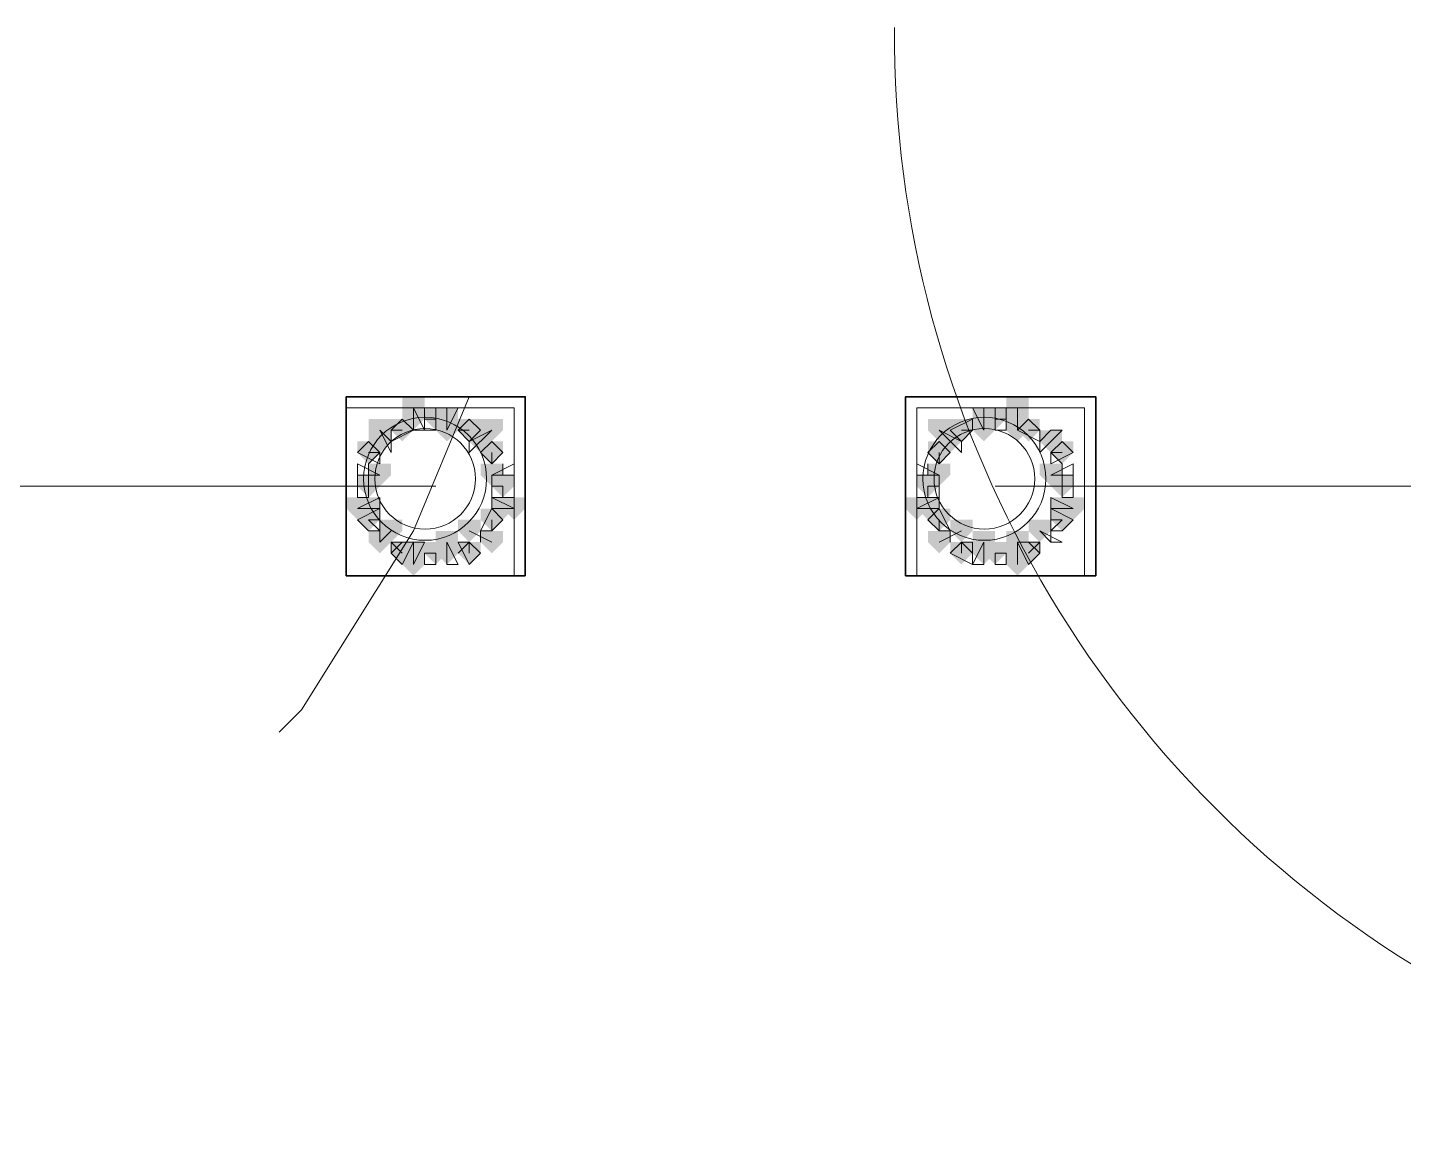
# Model space of a CAD drawing. Header units: millimetres. Extents: x 2315 to 4619, y 1334 to 1897.
# Drawn here: x 3937.27 to 3944.78, y 1548.68 to 1554.71 of the extents above; entities that cross this region are included whole.
import ezdxf

# ---------------------------------------------------------------- set-up
doc = ezdxf.new("R2010")
doc.units = ezdxf.units.MM
for name, color, linetype, true_color in [('PDF_10', 7, 'Continuous', 0x00b85c), ('PDF_AXIS', 7, 'Continuous', 0x00b85c), ('PDF_柱构件', 7, 'Continuous', 0x00b85c), ('PDF_转运站初步方案', 7, 'Continuous', 0x00b85c)]:
    doc.layers.add(name, color=color, linetype=linetype, true_color=true_color)
doc.layers.add('PDF_中心线层', color=1, linetype='Continuous')
doc.layers.add('PDF_粗实线层', color=7, linetype='Continuous')

msp = doc.modelspace()

# ---------------------------------------------------------------- hatches: boundary and pattern name
at = {"layer": 'PDF_10', "transparency": 33554559}
for points in [[(3939.4977, 1552.6298), (3939.4366, 1552.6298), (3939.4366, 1552.5687), (3939.4977, 1552.5076), (3939.5587, 1552.5687), (3939.5587, 1552.6298)], [(3939.4977, 1552.6298), (3939.4366, 1552.6298), (3939.4366, 1552.5687), (3939.4977, 1552.5076), (3939.5587, 1552.5687), (3939.5587, 1552.6298)], [(3939.4977, 1552.6298), (3939.4366, 1552.6298), (3939.4366, 1552.5687), (3939.4977, 1552.5076), (3939.5587, 1552.5687), (3939.5587, 1552.6298)], [(3942.5517, 1552.6298), (3942.4906, 1552.6298), (3942.4906, 1552.5687), (3942.5517, 1552.5076), (3942.6128, 1552.5687), (3942.6128, 1552.6298)], [(3942.5517, 1552.6298), (3942.4906, 1552.6298), (3942.4906, 1552.5687), (3942.5517, 1552.5076), (3942.6128, 1552.5687), (3942.6128, 1552.6298)], [(3942.5517, 1552.6298), (3942.4906, 1552.6298), (3942.4906, 1552.5687), (3942.5517, 1552.5076), (3942.6128, 1552.5687), (3942.6128, 1552.6298)], [(3939.3144, 1552.5687), (3939.2533, 1552.5687), (3939.2533, 1552.5076), (3939.3144, 1552.4466), (3939.3755, 1552.5076), (3939.3755, 1552.5687)], [(3939.3144, 1552.5687), (3939.2533, 1552.5687), (3939.2533, 1552.5076), (3939.3144, 1552.4466), (3939.3755, 1552.5076), (3939.3755, 1552.5687)], [(3939.6809, 1552.5687), (3939.6198, 1552.5687), (3939.6198, 1552.5076), (3939.6809, 1552.4466), (3939.742, 1552.5076), (3939.742, 1552.5687)], [(3939.6809, 1552.5687), (3939.6198, 1552.5687), (3939.6198, 1552.5076), (3939.6809, 1552.4466), (3939.742, 1552.5076), (3939.742, 1552.5687)], [(3939.6809, 1552.5687), (3939.6198, 1552.5687), (3939.6198, 1552.5076), (3939.6809, 1552.4466), (3939.742, 1552.5076), (3939.742, 1552.5687)], [(3942.3685, 1552.5687), (3942.3074, 1552.5687), (3942.3074, 1552.5076), (3942.3685, 1552.4466), (3942.4295, 1552.5076), (3942.4295, 1552.5687)], [(3942.3685, 1552.5687), (3942.3074, 1552.5687), (3942.3074, 1552.5076), (3942.3685, 1552.4466), (3942.4295, 1552.5076), (3942.4295, 1552.5687)], [(3942.3685, 1552.5687), (3942.3074, 1552.5687), (3942.3074, 1552.5076), (3942.3685, 1552.4466), (3942.4295, 1552.5076), (3942.4295, 1552.5687)], [(3942.735, 1552.5687), (3942.6739, 1552.5687), (3942.6739, 1552.5076), (3942.735, 1552.4466), (3942.796, 1552.5076), (3942.796, 1552.5687)], [(3942.735, 1552.5687), (3942.6739, 1552.5687), (3942.6739, 1552.5076), (3942.735, 1552.4466), (3942.796, 1552.5076), (3942.796, 1552.5687)], [(3939.1312, 1552.4466), (3939.0701, 1552.4466), (3939.0701, 1552.3855), (3939.1312, 1552.3244), (3939.1922, 1552.3855), (3939.1922, 1552.4466)], [(3939.1312, 1552.4466), (3939.0701, 1552.4466), (3939.0701, 1552.3855), (3939.1312, 1552.3244), (3939.1922, 1552.3855), (3939.1922, 1552.4466)], [(3939.8031, 1552.4466), (3939.742, 1552.4466), (3939.742, 1552.3855), (3939.8031, 1552.3244), (3939.8641, 1552.3855), (3939.8641, 1552.4466)], [(3939.8031, 1552.4466), (3939.742, 1552.4466), (3939.742, 1552.3855), (3939.8031, 1552.3244), (3939.8641, 1552.3855), (3939.8641, 1552.4466)], [(3939.8031, 1552.4466), (3939.742, 1552.4466), (3939.742, 1552.3855), (3939.8031, 1552.3244), (3939.8641, 1552.3855), (3939.8641, 1552.4466)], [(3942.2463, 1552.4466), (3942.1852, 1552.4466), (3942.1852, 1552.3855), (3942.2463, 1552.3244), (3942.3074, 1552.3855), (3942.3074, 1552.4466)], [(3942.2463, 1552.4466), (3942.1852, 1552.4466), (3942.1852, 1552.3855), (3942.2463, 1552.3244), (3942.3074, 1552.3855), (3942.3074, 1552.4466)], [(3942.2463, 1552.4466), (3942.1852, 1552.4466), (3942.1852, 1552.3855), (3942.2463, 1552.3244), (3942.3074, 1552.3855), (3942.3074, 1552.4466)], [(3942.9182, 1552.4466), (3942.8571, 1552.4466), (3942.8571, 1552.3855), (3942.9182, 1552.3244), (3942.9793, 1552.3855), (3942.9793, 1552.4466)], [(3942.9182, 1552.4466), (3942.8571, 1552.4466), (3942.8571, 1552.3855), (3942.9182, 1552.3244), (3942.9793, 1552.3855), (3942.9793, 1552.4466)], [(3939.1312, 1552.2633), (3939.0701, 1552.2633), (3939.0701, 1552.2022), (3939.1312, 1552.1412), (3939.1922, 1552.2022), (3939.1922, 1552.2633)], [(3939.1312, 1552.2633), (3939.0701, 1552.2633), (3939.0701, 1552.2022), (3939.1312, 1552.1412), (3939.1922, 1552.2022), (3939.1922, 1552.2633)], [(3939.8641, 1552.2633), (3939.8031, 1552.2633), (3939.8031, 1552.2022), (3939.8641, 1552.1412), (3939.9252, 1552.2022), (3939.9252, 1552.2633)], [(3939.8641, 1552.2633), (3939.8031, 1552.2633), (3939.8031, 1552.2022), (3939.8641, 1552.1412), (3939.9252, 1552.2022), (3939.9252, 1552.2633)], [(3942.1852, 1552.2633), (3942.1241, 1552.2633), (3942.1241, 1552.2022), (3942.1852, 1552.1412), (3942.2463, 1552.2022), (3942.2463, 1552.2633)], [(3942.1852, 1552.2633), (3942.1241, 1552.2633), (3942.1241, 1552.2022), (3942.1852, 1552.1412), (3942.2463, 1552.2022), (3942.2463, 1552.2633)], [(3942.9182, 1552.2633), (3942.8571, 1552.2633), (3942.8571, 1552.2022), (3942.9182, 1552.1412), (3942.9793, 1552.2022), (3942.9793, 1552.2633)], [(3942.9182, 1552.2633), (3942.8571, 1552.2633), (3942.8571, 1552.2022), (3942.9182, 1552.1412), (3942.9793, 1552.2022), (3942.9793, 1552.2633)], [(3939.1312, 1552.0801), (3939.0701, 1552.0801), (3939.0701, 1552.019), (3939.1312, 1551.9579), (3939.1922, 1552.019), (3939.1922, 1552.0801)], [(3939.1312, 1552.0801), (3939.0701, 1552.0801), (3939.0701, 1552.019), (3939.1312, 1551.9579), (3939.1922, 1552.019), (3939.1922, 1552.0801)], [(3939.8031, 1552.0801), (3939.742, 1552.0801), (3939.742, 1552.019), (3939.8031, 1551.9579), (3939.8641, 1552.019), (3939.8641, 1552.0801)], [(3939.8031, 1552.0801), (3939.742, 1552.0801), (3939.742, 1552.019), (3939.8031, 1551.9579), (3939.8641, 1552.019), (3939.8641, 1552.0801)], [(3939.8031, 1552.0801), (3939.742, 1552.0801), (3939.742, 1552.019), (3939.8031, 1551.9579), (3939.8641, 1552.019), (3939.8641, 1552.0801)], [(3942.2463, 1552.0801), (3942.1852, 1552.0801), (3942.1852, 1552.019), (3942.2463, 1551.9579), (3942.3074, 1552.019), (3942.3074, 1552.0801)], [(3942.2463, 1552.0801), (3942.1852, 1552.0801), (3942.1852, 1552.019), (3942.2463, 1551.9579), (3942.3074, 1552.019), (3942.3074, 1552.0801)], [(3942.2463, 1552.0801), (3942.1852, 1552.0801), (3942.1852, 1552.019), (3942.2463, 1551.9579), (3942.3074, 1552.019), (3942.3074, 1552.0801)], [(3942.9182, 1552.0801), (3942.8571, 1552.0801), (3942.8571, 1552.019), (3942.9182, 1551.9579), (3942.9793, 1552.019), (3942.9793, 1552.0801)], [(3942.9182, 1552.0801), (3942.8571, 1552.0801), (3942.8571, 1552.019), (3942.9182, 1551.9579), (3942.9793, 1552.019), (3942.9793, 1552.0801)], [(3939.3144, 1551.8968), (3939.2533, 1551.8968), (3939.2533, 1551.8357), (3939.3144, 1551.7747), (3939.3755, 1551.8357), (3939.3755, 1551.8968)], [(3939.3144, 1551.8968), (3939.2533, 1551.8968), (3939.2533, 1551.8357), (3939.3144, 1551.7747), (3939.3755, 1551.8357), (3939.3755, 1551.8968)], [(3939.4977, 1551.8968), (3939.4366, 1551.8968), (3939.4366, 1551.8357), (3939.4977, 1551.7747), (3939.5587, 1551.8357), (3939.5587, 1551.8968)], [(3939.4977, 1551.8968), (3939.4366, 1551.8968), (3939.4366, 1551.8357), (3939.4977, 1551.7747), (3939.5587, 1551.8357), (3939.5587, 1551.8968)], [(3939.6809, 1551.8968), (3939.6198, 1551.8968), (3939.6198, 1551.8357), (3939.6809, 1551.7747), (3939.742, 1551.8357), (3939.742, 1551.8968)], [(3939.6809, 1551.8968), (3939.6198, 1551.8968), (3939.6198, 1551.8357), (3939.6809, 1551.7747), (3939.742, 1551.8357), (3939.742, 1551.8968)], [(3942.3685, 1551.8968), (3942.3074, 1551.8968), (3942.3074, 1551.8357), (3942.3685, 1551.7747), (3942.4295, 1551.8357), (3942.4295, 1551.8968)], [(3942.3685, 1551.8968), (3942.3074, 1551.8968), (3942.3074, 1551.8357), (3942.3685, 1551.7747), (3942.4295, 1551.8357), (3942.4295, 1551.8968)], [(3942.5517, 1551.8968), (3942.4906, 1551.8968), (3942.4906, 1551.8357), (3942.5517, 1551.7747), (3942.6128, 1551.8357), (3942.6128, 1551.8968)], [(3942.5517, 1551.8968), (3942.4906, 1551.8968), (3942.4906, 1551.8357), (3942.5517, 1551.7747), (3942.6128, 1551.8357), (3942.6128, 1551.8968)], [(3942.735, 1551.8968), (3942.6739, 1551.8968), (3942.6739, 1551.8357), (3942.735, 1551.7747), (3942.796, 1551.8357), (3942.796, 1551.8968)], [(3942.735, 1551.8968), (3942.6739, 1551.8968), (3942.6739, 1551.8357), (3942.735, 1551.7747), (3942.796, 1551.8357), (3942.796, 1551.8968)]]:
    msp.add_hatch(color=6, dxfattribs=at).paths.add_polyline_path(points)
at = {"layer": 'PDF_柱构件', "transparency": 33554559}
for points in [[(3939.3755, 1552.6909), (3939.3144, 1552.6909), (3939.3144, 1552.6298), (3939.3755, 1552.5687), (3939.4366, 1552.6298), (3939.4366, 1552.6909)], [(3942.6739, 1552.6909), (3942.6128, 1552.6909), (3942.6128, 1552.6298), (3942.6739, 1552.5687), (3942.735, 1552.6298), (3942.735, 1552.6909)], [(3939.3755, 1552.6298), (3939.3144, 1552.6298), (3939.3144, 1552.5687), (3939.3755, 1552.5076), (3939.4366, 1552.5687), (3939.4366, 1552.6298)], [(3939.5587, 1552.6298), (3939.4977, 1552.6298), (3939.4977, 1552.5687), (3939.5587, 1552.5076), (3939.6198, 1552.5687), (3939.6198, 1552.6298)], [(3942.4906, 1552.6298), (3942.4295, 1552.6298), (3942.4295, 1552.5687), (3942.4906, 1552.5076), (3942.5517, 1552.5687), (3942.5517, 1552.6298)], [(3942.6739, 1552.6298), (3942.6128, 1552.6298), (3942.6128, 1552.5687), (3942.6739, 1552.5076), (3942.735, 1552.5687), (3942.735, 1552.6298)], [(3939.1922, 1552.5687), (3939.1312, 1552.5687), (3939.1312, 1552.5076), (3939.1922, 1552.4466), (3939.2533, 1552.5076), (3939.2533, 1552.5687)], [(3939.1922, 1552.5076), (3939.1312, 1552.5076), (3939.1312, 1552.4466), (3939.1922, 1552.3855), (3939.2533, 1552.4466), (3939.2533, 1552.5076)], [(3939.5587, 1552.5687), (3939.4977, 1552.5687), (3939.4977, 1552.5076), (3939.5587, 1552.4466), (3939.6198, 1552.5076), (3939.6198, 1552.5687)], [(3939.742, 1552.5076), (3939.6809, 1552.5076), (3939.6809, 1552.4466), (3939.742, 1552.3855), (3939.8031, 1552.4466), (3939.8031, 1552.5076)], [(3939.8031, 1552.5687), (3939.742, 1552.5687), (3939.742, 1552.5076), (3939.8031, 1552.4466), (3939.8641, 1552.5076), (3939.8641, 1552.5687)], [(3942.2463, 1552.5687), (3942.1852, 1552.5687), (3942.1852, 1552.5076), (3942.2463, 1552.4466), (3942.3074, 1552.5076), (3942.3074, 1552.5687)], [(3942.3074, 1552.5076), (3942.2463, 1552.5076), (3942.2463, 1552.4466), (3942.3074, 1552.3855), (3942.3685, 1552.4466), (3942.3685, 1552.5076)], [(3942.4906, 1552.5687), (3942.4295, 1552.5687), (3942.4295, 1552.5076), (3942.4906, 1552.4466), (3942.5517, 1552.5076), (3942.5517, 1552.5687)], [(3942.6739, 1552.5687), (3942.6128, 1552.5687), (3942.6128, 1552.5076), (3942.6739, 1552.4466), (3942.735, 1552.5076), (3942.735, 1552.5687)], [(3942.8571, 1552.5076), (3942.796, 1552.5076), (3942.796, 1552.4466), (3942.8571, 1552.3855), (3942.9182, 1552.4466), (3942.9182, 1552.5076)], [(3939.1922, 1552.3244), (3939.1312, 1552.3244), (3939.1312, 1552.2633), (3939.1922, 1552.2022), (3939.2533, 1552.2633), (3939.2533, 1552.3244)], [(3939.8031, 1552.3244), (3939.742, 1552.3244), (3939.742, 1552.2633), (3939.8031, 1552.2022), (3939.8641, 1552.2633), (3939.8641, 1552.3244)], [(3942.2463, 1552.3244), (3942.1852, 1552.3244), (3942.1852, 1552.2633), (3942.2463, 1552.2022), (3942.3074, 1552.2633), (3942.3074, 1552.3244)], [(3942.8571, 1552.3244), (3942.796, 1552.3244), (3942.796, 1552.2633), (3942.8571, 1552.2022), (3942.9182, 1552.2633), (3942.9182, 1552.3244)], [(3939.0701, 1552.1412), (3939.009, 1552.1412), (3939.009, 1552.0801), (3939.0701, 1552.019), (3939.1312, 1552.0801), (3939.1312, 1552.1412)], [(3939.1312, 1552.1412), (3939.0701, 1552.1412), (3939.0701, 1552.0801), (3939.1312, 1552.019), (3939.1922, 1552.0801), (3939.1922, 1552.1412)], [(3939.8641, 1552.1412), (3939.8031, 1552.1412), (3939.8031, 1552.0801), (3939.8641, 1552.019), (3939.9252, 1552.0801), (3939.9252, 1552.1412)], [(3939.9252, 1552.1412), (3939.8641, 1552.1412), (3939.8641, 1552.0801), (3939.9252, 1552.019), (3939.9863, 1552.0801), (3939.9863, 1552.1412)], [(3942.1241, 1552.1412), (3942.0631, 1552.1412), (3942.0631, 1552.0801), (3942.1241, 1552.019), (3942.1852, 1552.0801), (3942.1852, 1552.1412)], [(3942.1852, 1552.1412), (3942.1241, 1552.1412), (3942.1241, 1552.0801), (3942.1852, 1552.019), (3942.2463, 1552.0801), (3942.2463, 1552.1412)], [(3942.9182, 1552.1412), (3942.8571, 1552.1412), (3942.8571, 1552.0801), (3942.9182, 1552.019), (3942.9793, 1552.0801), (3942.9793, 1552.1412)], [(3942.9793, 1552.1412), (3942.9182, 1552.1412), (3942.9182, 1552.0801), (3942.9793, 1552.019), (3943.0404, 1552.0801), (3943.0404, 1552.1412)], [(3939.2533, 1552.019), (3939.1922, 1552.019), (3939.1922, 1551.9579), (3939.2533, 1551.8968), (3939.3144, 1551.9579), (3939.3144, 1552.019)], [(3939.6809, 1552.019), (3939.6198, 1552.019), (3939.6198, 1551.9579), (3939.6809, 1551.8968), (3939.742, 1551.9579), (3939.742, 1552.019)], [(3942.3685, 1552.019), (3942.3074, 1552.019), (3942.3074, 1551.9579), (3942.3685, 1551.8968), (3942.4295, 1551.9579), (3942.4295, 1552.019)], [(3942.796, 1552.019), (3942.735, 1552.019), (3942.735, 1551.9579), (3942.796, 1551.8968), (3942.8571, 1551.9579), (3942.8571, 1552.019)], [(3939.1922, 1551.9579), (3939.1312, 1551.9579), (3939.1312, 1551.8968), (3939.1922, 1551.8357), (3939.2533, 1551.8968), (3939.2533, 1551.9579)], [(3939.5587, 1551.9579), (3939.4977, 1551.9579), (3939.4977, 1551.8968), (3939.5587, 1551.8357), (3939.6198, 1551.8968), (3939.6198, 1551.9579)], [(3939.8031, 1551.9579), (3939.742, 1551.9579), (3939.742, 1551.8968), (3939.8031, 1551.8357), (3939.8641, 1551.8968), (3939.8641, 1551.9579)], [(3942.2463, 1551.9579), (3942.1852, 1551.9579), (3942.1852, 1551.8968), (3942.2463, 1551.8357), (3942.3074, 1551.8968), (3942.3074, 1551.9579)], [(3942.4906, 1551.9579), (3942.4295, 1551.9579), (3942.4295, 1551.8968), (3942.4906, 1551.8357), (3942.5517, 1551.8968), (3942.5517, 1551.9579)], [(3942.6739, 1551.9579), (3942.6128, 1551.9579), (3942.6128, 1551.8968), (3942.6739, 1551.8357), (3942.735, 1551.8968), (3942.735, 1551.9579)], [(3939.3755, 1551.8968), (3939.3144, 1551.8968), (3939.3144, 1551.8357), (3939.3755, 1551.7747), (3939.4366, 1551.8357), (3939.4366, 1551.8968)], [(3939.3755, 1551.8357), (3939.3144, 1551.8357), (3939.3144, 1551.7747), (3939.3755, 1551.7136), (3939.4366, 1551.7747), (3939.4366, 1551.8357)], [(3939.5587, 1551.8968), (3939.4977, 1551.8968), (3939.4977, 1551.8357), (3939.5587, 1551.7747), (3939.6198, 1551.8357), (3939.6198, 1551.8968)], [(3942.4906, 1551.8968), (3942.4295, 1551.8968), (3942.4295, 1551.8357), (3942.4906, 1551.7747), (3942.5517, 1551.8357), (3942.5517, 1551.8968)], [(3942.6739, 1551.8968), (3942.6128, 1551.8968), (3942.6128, 1551.8357), (3942.6739, 1551.7747), (3942.735, 1551.8357), (3942.735, 1551.8968)], [(3942.6739, 1551.8357), (3942.6128, 1551.8357), (3942.6128, 1551.7747), (3942.6739, 1551.7136), (3942.735, 1551.7747), (3942.735, 1551.8357)]]:
    msp.add_hatch(color=6, dxfattribs=at).paths.add_polyline_path(points)
at = {"layer": 'PDF_转运站初步方案', "transparency": 33554559}
for points in [[(3939.4977, 1552.6298), (3939.4366, 1552.6298), (3939.4366, 1552.5687), (3939.4977, 1552.5076), (3939.5587, 1552.5687), (3939.5587, 1552.6298)], [(3939.4977, 1552.6298), (3939.4366, 1552.6298), (3939.4366, 1552.5687), (3939.4977, 1552.5076), (3939.5587, 1552.5687), (3939.5587, 1552.6298)], [(3942.5517, 1552.6298), (3942.4906, 1552.6298), (3942.4906, 1552.5687), (3942.5517, 1552.5076), (3942.6128, 1552.5687), (3942.6128, 1552.6298)], [(3942.5517, 1552.6298), (3942.4906, 1552.6298), (3942.4906, 1552.5687), (3942.5517, 1552.5076), (3942.6128, 1552.5687), (3942.6128, 1552.6298)], [(3939.3144, 1552.5687), (3939.2533, 1552.5687), (3939.2533, 1552.5076), (3939.3144, 1552.4466), (3939.3755, 1552.5076), (3939.3755, 1552.5687)], [(3939.3144, 1552.5687), (3939.2533, 1552.5687), (3939.2533, 1552.5076), (3939.3144, 1552.4466), (3939.3755, 1552.5076), (3939.3755, 1552.5687)], [(3939.6809, 1552.5687), (3939.6198, 1552.5687), (3939.6198, 1552.5076), (3939.6809, 1552.4466), (3939.742, 1552.5076), (3939.742, 1552.5687)], [(3939.6809, 1552.5687), (3939.6198, 1552.5687), (3939.6198, 1552.5076), (3939.6809, 1552.4466), (3939.742, 1552.5076), (3939.742, 1552.5687)], [(3942.3685, 1552.5687), (3942.3074, 1552.5687), (3942.3074, 1552.5076), (3942.3685, 1552.4466), (3942.4295, 1552.5076), (3942.4295, 1552.5687)], [(3942.3685, 1552.5687), (3942.3074, 1552.5687), (3942.3074, 1552.5076), (3942.3685, 1552.4466), (3942.4295, 1552.5076), (3942.4295, 1552.5687)], [(3942.735, 1552.5687), (3942.6739, 1552.5687), (3942.6739, 1552.5076), (3942.735, 1552.4466), (3942.796, 1552.5076), (3942.796, 1552.5687)], [(3942.735, 1552.5687), (3942.6739, 1552.5687), (3942.6739, 1552.5076), (3942.735, 1552.4466), (3942.796, 1552.5076), (3942.796, 1552.5687)], [(3939.1312, 1552.4466), (3939.0701, 1552.4466), (3939.0701, 1552.3855), (3939.1312, 1552.3244), (3939.1922, 1552.3855), (3939.1922, 1552.4466)], [(3939.1312, 1552.4466), (3939.0701, 1552.4466), (3939.0701, 1552.3855), (3939.1312, 1552.3244), (3939.1922, 1552.3855), (3939.1922, 1552.4466)], [(3939.8031, 1552.4466), (3939.742, 1552.4466), (3939.742, 1552.3855), (3939.8031, 1552.3244), (3939.8641, 1552.3855), (3939.8641, 1552.4466)], [(3939.8031, 1552.4466), (3939.742, 1552.4466), (3939.742, 1552.3855), (3939.8031, 1552.3244), (3939.8641, 1552.3855), (3939.8641, 1552.4466)], [(3942.2463, 1552.4466), (3942.1852, 1552.4466), (3942.1852, 1552.3855), (3942.2463, 1552.3244), (3942.3074, 1552.3855), (3942.3074, 1552.4466)], [(3942.2463, 1552.4466), (3942.1852, 1552.4466), (3942.1852, 1552.3855), (3942.2463, 1552.3244), (3942.3074, 1552.3855), (3942.3074, 1552.4466)], [(3942.9182, 1552.4466), (3942.8571, 1552.4466), (3942.8571, 1552.3855), (3942.9182, 1552.3244), (3942.9793, 1552.3855), (3942.9793, 1552.4466)], [(3942.9182, 1552.4466), (3942.8571, 1552.4466), (3942.8571, 1552.3855), (3942.9182, 1552.3244), (3942.9793, 1552.3855), (3942.9793, 1552.4466)], [(3939.1312, 1552.2633), (3939.0701, 1552.2633), (3939.0701, 1552.2022), (3939.1312, 1552.1412), (3939.1922, 1552.2022), (3939.1922, 1552.2633)], [(3939.1312, 1552.2633), (3939.0701, 1552.2633), (3939.0701, 1552.2022), (3939.1312, 1552.1412), (3939.1922, 1552.2022), (3939.1922, 1552.2633)], [(3939.8641, 1552.2633), (3939.8031, 1552.2633), (3939.8031, 1552.2022), (3939.8641, 1552.1412), (3939.9252, 1552.2022), (3939.9252, 1552.2633)], [(3939.8641, 1552.2633), (3939.8031, 1552.2633), (3939.8031, 1552.2022), (3939.8641, 1552.1412), (3939.9252, 1552.2022), (3939.9252, 1552.2633)], [(3942.1852, 1552.2633), (3942.1241, 1552.2633), (3942.1241, 1552.2022), (3942.1852, 1552.1412), (3942.2463, 1552.2022), (3942.2463, 1552.2633)], [(3942.1852, 1552.2633), (3942.1241, 1552.2633), (3942.1241, 1552.2022), (3942.1852, 1552.1412), (3942.2463, 1552.2022), (3942.2463, 1552.2633)], [(3942.9182, 1552.2633), (3942.8571, 1552.2633), (3942.8571, 1552.2022), (3942.9182, 1552.1412), (3942.9793, 1552.2022), (3942.9793, 1552.2633)], [(3942.9182, 1552.2633), (3942.8571, 1552.2633), (3942.8571, 1552.2022), (3942.9182, 1552.1412), (3942.9793, 1552.2022), (3942.9793, 1552.2633)], [(3939.1312, 1552.0801), (3939.0701, 1552.0801), (3939.0701, 1552.019), (3939.1312, 1551.9579), (3939.1922, 1552.019), (3939.1922, 1552.0801)], [(3939.1312, 1552.0801), (3939.0701, 1552.0801), (3939.0701, 1552.019), (3939.1312, 1551.9579), (3939.1922, 1552.019), (3939.1922, 1552.0801)], [(3939.8031, 1552.0801), (3939.742, 1552.0801), (3939.742, 1552.019), (3939.8031, 1551.9579), (3939.8641, 1552.019), (3939.8641, 1552.0801)], [(3939.8031, 1552.0801), (3939.742, 1552.0801), (3939.742, 1552.019), (3939.8031, 1551.9579), (3939.8641, 1552.019), (3939.8641, 1552.0801)], [(3942.2463, 1552.0801), (3942.1852, 1552.0801), (3942.1852, 1552.019), (3942.2463, 1551.9579), (3942.3074, 1552.019), (3942.3074, 1552.0801)], [(3942.2463, 1552.0801), (3942.1852, 1552.0801), (3942.1852, 1552.019), (3942.2463, 1551.9579), (3942.3074, 1552.019), (3942.3074, 1552.0801)], [(3942.9182, 1552.0801), (3942.8571, 1552.0801), (3942.8571, 1552.019), (3942.9182, 1551.9579), (3942.9793, 1552.019), (3942.9793, 1552.0801)], [(3942.9182, 1552.0801), (3942.8571, 1552.0801), (3942.8571, 1552.019), (3942.9182, 1551.9579), (3942.9793, 1552.019), (3942.9793, 1552.0801)], [(3939.3144, 1551.8968), (3939.2533, 1551.8968), (3939.2533, 1551.8357), (3939.3144, 1551.7747), (3939.3755, 1551.8357), (3939.3755, 1551.8968)], [(3939.3144, 1551.8968), (3939.2533, 1551.8968), (3939.2533, 1551.8357), (3939.3144, 1551.7747), (3939.3755, 1551.8357), (3939.3755, 1551.8968)], [(3939.4977, 1551.8968), (3939.4366, 1551.8968), (3939.4366, 1551.8357), (3939.4977, 1551.7747), (3939.5587, 1551.8357), (3939.5587, 1551.8968)], [(3939.4977, 1551.8968), (3939.4366, 1551.8968), (3939.4366, 1551.8357), (3939.4977, 1551.7747), (3939.5587, 1551.8357), (3939.5587, 1551.8968)], [(3939.6809, 1551.8968), (3939.6198, 1551.8968), (3939.6198, 1551.8357), (3939.6809, 1551.7747), (3939.742, 1551.8357), (3939.742, 1551.8968)], [(3939.6809, 1551.8968), (3939.6198, 1551.8968), (3939.6198, 1551.8357), (3939.6809, 1551.7747), (3939.742, 1551.8357), (3939.742, 1551.8968)], [(3942.3685, 1551.8968), (3942.3074, 1551.8968), (3942.3074, 1551.8357), (3942.3685, 1551.7747), (3942.4295, 1551.8357), (3942.4295, 1551.8968)], [(3942.3685, 1551.8968), (3942.3074, 1551.8968), (3942.3074, 1551.8357), (3942.3685, 1551.7747), (3942.4295, 1551.8357), (3942.4295, 1551.8968)], [(3942.5517, 1551.8968), (3942.4906, 1551.8968), (3942.4906, 1551.8357), (3942.5517, 1551.7747), (3942.6128, 1551.8357), (3942.6128, 1551.8968)], [(3942.5517, 1551.8968), (3942.4906, 1551.8968), (3942.4906, 1551.8357), (3942.5517, 1551.7747), (3942.6128, 1551.8357), (3942.6128, 1551.8968)], [(3942.735, 1551.8968), (3942.6739, 1551.8968), (3942.6739, 1551.8357), (3942.735, 1551.7747), (3942.796, 1551.8357), (3942.796, 1551.8968)], [(3942.735, 1551.8968), (3942.6739, 1551.8968), (3942.6739, 1551.8357), (3942.735, 1551.7747), (3942.796, 1551.8357), (3942.796, 1551.8968)]]:
    msp.add_hatch(color=6, dxfattribs=at).paths.add_polyline_path(points)

# ---------------------------------------------------------------- linework, layer by layer
at = {"layer": 'PDF_10', "color": 6, "lineweight": 18}
for points in [[(3939.2533, 1552.5076), (3939.3144, 1552.5076), (3939.2533, 1552.5076)], [(3939.4366, 1552.5687), (3939.4977, 1552.5687)], [(3939.6198, 1552.5076), (3939.6809, 1552.5076)], [(3942.4295, 1552.5076), (3942.3685, 1552.5076)], [(3942.6128, 1552.5687), (3942.5517, 1552.5687)], [(3942.796, 1552.5076), (3942.735, 1552.5076), (3942.796, 1552.5076)], [(3939.1312, 1552.3244), (3939.1922, 1552.3855), (3939.1312, 1552.3855)], [(3939.8031, 1552.3855), (3939.8031, 1552.3244)], [(3942.2463, 1552.3855), (3942.2463, 1552.3244)], [(3942.9182, 1552.3244), (3942.8571, 1552.3855), (3942.9182, 1552.3855)], [(3939.1312, 1552.1412), (3939.1312, 1552.2022), (3939.0701, 1552.2022)], [(3939.8031, 1552.2022), (3939.8641, 1552.2022), (3939.8641, 1552.1412)], [(3942.2463, 1552.2022), (3942.1852, 1552.2022), (3942.1852, 1552.1412)], [(3942.9182, 1552.1412), (3942.9182, 1552.2022), (3942.9793, 1552.2022)], [(3939.1922, 1551.9579), (3939.1312, 1552.019), (3939.1922, 1552.019)], [(3939.8031, 1552.019), (3939.8031, 1551.9579)], [(3942.2463, 1552.019), (3942.2463, 1551.9579)], [(3942.8571, 1551.9579), (3942.9182, 1552.019), (3942.8571, 1552.019)], [(3939.3144, 1551.8357), (3939.2533, 1551.8968)], [(3939.3144, 1551.8968), (3939.2533, 1551.8357)], [(3939.4977, 1551.7747), (3939.4977, 1551.8357), (3939.4366, 1551.8357)], [(3939.6809, 1551.8357), (3939.6809, 1551.8968), (3939.6198, 1551.8357)], [(3942.3685, 1551.8357), (3942.3685, 1551.8968), (3942.4295, 1551.8357)], [(3942.5517, 1551.7747), (3942.5517, 1551.8357), (3942.6128, 1551.8357)], [(3942.735, 1551.8357), (3942.796, 1551.8968)], [(3942.735, 1551.8968), (3942.796, 1551.8357)]]:
    msp.add_lwpolyline(points, dxfattribs=at)
at = {"layer": 'PDF_AXIS', "color": 6, "lineweight": 18}
for points in [[(3939.9252, 1551.7136), (3939.9252, 1552.6298), (3939.009, 1552.6298), (3939.009, 1551.7136)], [(3942.1241, 1551.7136), (3942.1241, 1552.6298), (3943.0404, 1552.6298), (3943.0404, 1551.7136)]]:
    msp.add_lwpolyline(points, close=True, dxfattribs=at)
at = {"layer": 'PDF_中心线层', "color": 6, "lineweight": 18}
for points in [[(3938.6425, 1550.8584), (3938.7647, 1550.9806), (3939.3755, 1551.9579), (3939.6809, 1552.6909)], [(3939.4977, 1552.2022), (3928.5641, 1552.2022)], [(3953.4852, 1552.2022), (3942.5517, 1552.2022)]]:
    msp.add_lwpolyline(points, dxfattribs=at)
msp.add_arc((3947.9979, 1554.6804), 5.9959, 179.7499, 300.5105, dxfattribs=at)
at = {"layer": 'PDF_柱构件', "color": 6, "lineweight": 18}
for points in [[(3939.3755, 1552.6298), (3939.3755, 1552.5076), (3939.4366, 1552.5076)], [(3939.4366, 1552.5076), (3939.4977, 1552.5076), (3939.4977, 1552.6298), (3939.4366, 1552.6298)], [(3939.5587, 1552.6298), (3939.5587, 1552.5076), (3939.6198, 1552.6298)], [(3942.4906, 1552.6298), (3942.4906, 1552.5076), (3942.4295, 1552.6298)], [(3942.6128, 1552.5076), (3942.5517, 1552.5076), (3942.5517, 1552.6298), (3942.6128, 1552.6298)], [(3942.6739, 1552.6298), (3942.6739, 1552.5076)], [(3939.1922, 1552.5076), (3939.2533, 1552.3855), (3939.2533, 1552.4466)], [(3939.2533, 1552.4466), (3939.3755, 1552.5076), (3939.3144, 1552.5687), (3939.2533, 1552.5076)], [(3939.6198, 1552.5076), (3939.6809, 1552.4466), (3939.742, 1552.5076), (3939.6809, 1552.5687)], [(3939.8031, 1552.5076), (3939.6809, 1552.4466), (3939.6809, 1552.3855)], [(3942.2463, 1552.5076), (3942.3685, 1552.4466), (3942.3685, 1552.3855)], [(3942.4295, 1552.5076), (3942.3685, 1552.4466), (3942.3074, 1552.5076), (3942.4295, 1552.5687)], [(3942.796, 1552.4466), (3942.6739, 1552.5076), (3942.735, 1552.5687), (3942.796, 1552.5076)], [(3942.9182, 1552.5076), (3942.796, 1552.3855), (3942.796, 1552.4466), (3942.8571, 1552.5076)], [(3939.1922, 1552.3244), (3939.1922, 1552.3855), (3939.1312, 1552.4466), (3939.0701, 1552.3855)], [(3939.742, 1552.3855), (3939.8031, 1552.3244), (3939.8641, 1552.3855), (3939.8031, 1552.4466)], [(3942.3074, 1552.3855), (3942.2463, 1552.3244), (3942.1852, 1552.3855), (3942.2463, 1552.4466)], [(3942.8571, 1552.3244), (3942.8571, 1552.3855), (3942.9182, 1552.4466), (3942.9793, 1552.3855)], [(3939.0701, 1552.2633), (3939.1922, 1552.2633), (3939.0701, 1552.3244)], [(3939.9252, 1552.3244), (3939.8031, 1552.2633), (3939.9252, 1552.2633)], [(3942.1241, 1552.3244), (3942.2463, 1552.2633), (3942.1241, 1552.2633)], [(3942.9793, 1552.2633), (3942.8571, 1552.2633), (3942.9793, 1552.3244)], [(3939.1312, 1552.1412), (3939.1312, 1552.2633), (3939.0701, 1552.2633), (3939.0701, 1552.1412)], [(3939.8031, 1552.2633), (3939.8031, 1552.1412), (3939.9252, 1552.1412), (3939.9252, 1552.2633)], [(3942.2463, 1552.2633), (3942.2463, 1552.1412), (3942.1241, 1552.1412), (3942.1241, 1552.2633)], [(3942.9182, 1552.1412), (3942.9182, 1552.2633), (3942.9793, 1552.2633), (3942.9793, 1552.1412)], [(3939.0701, 1552.0801), (3939.1922, 1552.0801), (3939.1922, 1552.1412)], [(3939.9252, 1552.0801), (3939.8031, 1552.1412), (3939.8031, 1552.0801)], [(3942.1241, 1552.0801), (3942.2463, 1552.1412), (3942.2463, 1552.0801)], [(3942.9793, 1552.0801), (3942.8571, 1552.0801), (3942.8571, 1552.1412)], [(3939.1922, 1551.9579), (3939.1922, 1552.0801), (3939.0701, 1552.019), (3939.1312, 1551.9579)], [(3939.8031, 1552.0801), (3939.742, 1551.9579), (3939.8031, 1551.9579), (3939.8641, 1552.019)], [(3942.2463, 1552.0801), (3942.3074, 1551.9579), (3942.2463, 1551.9579), (3942.1852, 1552.019)], [(3942.8571, 1551.9579), (3942.8571, 1552.0801), (3942.9793, 1552.019), (3942.9182, 1551.9579)], [(3939.1922, 1551.8968), (3939.2533, 1551.9579)], [(3939.8031, 1551.8968), (3939.6809, 1551.9579)], [(3942.2463, 1551.8968), (3942.3685, 1551.9579)], [(3939.3755, 1551.8968), (3939.2533, 1551.8968), (3939.2533, 1551.8357), (3939.3144, 1551.7747)], [(3939.3755, 1551.7747), (3939.4366, 1551.8968), (3939.3755, 1551.8968)], [(3939.4977, 1551.8357), (3939.4366, 1551.8357), (3939.4366, 1551.7747), (3939.4977, 1551.7747)], [(3939.6198, 1551.7747), (3939.5587, 1551.8968), (3939.5587, 1551.7747)], [(3939.6809, 1551.8968), (3939.6198, 1551.8968), (3939.6809, 1551.7747), (3939.742, 1551.8357)], [(3942.3685, 1551.8968), (3942.4295, 1551.8968), (3942.4295, 1551.7747), (3942.3074, 1551.8357)], [(3942.4295, 1551.7747), (3942.4906, 1551.8968), (3942.4906, 1551.7747)], [(3942.5517, 1551.8357), (3942.6128, 1551.8357), (3942.6128, 1551.7747), (3942.5517, 1551.7747)], [(3942.6739, 1551.7747), (3942.6739, 1551.8968)], [(3942.6739, 1551.8968), (3942.796, 1551.8968), (3942.796, 1551.8357), (3942.735, 1551.7747)]]:
    msp.add_lwpolyline(points, close=True, dxfattribs=at)
for points in [[(3939.1312, 1552.2633), (3939.1312, 1552.3244)], [(3939.8641, 1552.3244), (3939.8641, 1552.2633)], [(3942.1852, 1552.3244), (3942.1852, 1552.2633)], [(3942.9182, 1552.2633), (3942.9182, 1552.3244)], [(3939.1922, 1551.8968), (3939.1922, 1551.9579)], [(3939.742, 1551.9579), (3939.742, 1551.8968)], [(3942.3074, 1551.9579), (3942.3074, 1551.8968)], [(3942.8571, 1551.8968), (3942.796, 1551.9579), (3942.9182, 1551.8968), (3942.8571, 1551.8968), (3942.8571, 1551.9579)]]:
    msp.add_lwpolyline(points, dxfattribs=at)
at = {"layer": 'PDF_粗实线层', "color": 6, "lineweight": 35}
for points in [[(3939.9863, 1551.7136), (3939.9863, 1552.6909), (3939.009, 1552.6909), (3939.009, 1551.7136)], [(3942.0631, 1551.7136), (3942.0631, 1552.6909), (3943.1014, 1552.6909), (3943.1014, 1551.7136)]]:
    msp.add_lwpolyline(points, close=True, dxfattribs=at)
at = {"layer": 'PDF_转运站初步方案', "color": 6, "lineweight": 18}
for centre, radius in [((3939.4393, 1552.2426), 0.3359), ((3939.4393, 1552.2426), 0.2749), ((3942.4935, 1552.2426), 0.3359), ((3942.4935, 1552.2426), 0.2749)]:
    msp.add_circle(centre, radius, dxfattribs=at)

doc.saveas('drawing.dxf')
